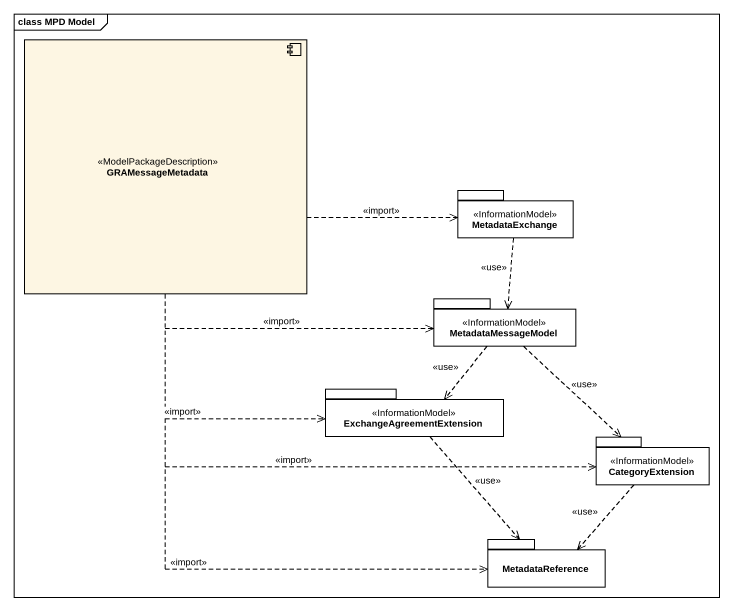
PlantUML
@startuml
mainframe class MPD Model
component GRAMessageMetadata <<ModelPackageDescription>>
package MetadataExchange <<InformationModel>> {
}
package MetadataMessageModel <<InformationModel>> {
}
package ExchangeAgreementExtension <<InformationModel>> {
}
package CategoryExtension <<InformationModel>> {
}
package MetadataReference {
}
GRAMessageMetadata .right.> MetadataExchange : <<import>>
GRAMessageMetadata .right.> MetadataMessageModel : <<import>>
GRAMessageMetadata ..> ExchangeAgreementExtension : <<import>>
GRAMessageMetadata ..> CategoryExtension : <<import>>
GRAMessageMetadata ..> MetadataReference : <<import>>
MetadataExchange ..> MetadataMessageModel : <<use>>
MetadataMessageModel ..> ExchangeAgreementExtension : <<use>>
MetadataMessageModel ..> CategoryExtension : <<use>>
ExchangeAgreementExtension ..> MetadataReference : <<use>>
CategoryExtension ..> MetadataReference : <<use>>
@enduml
